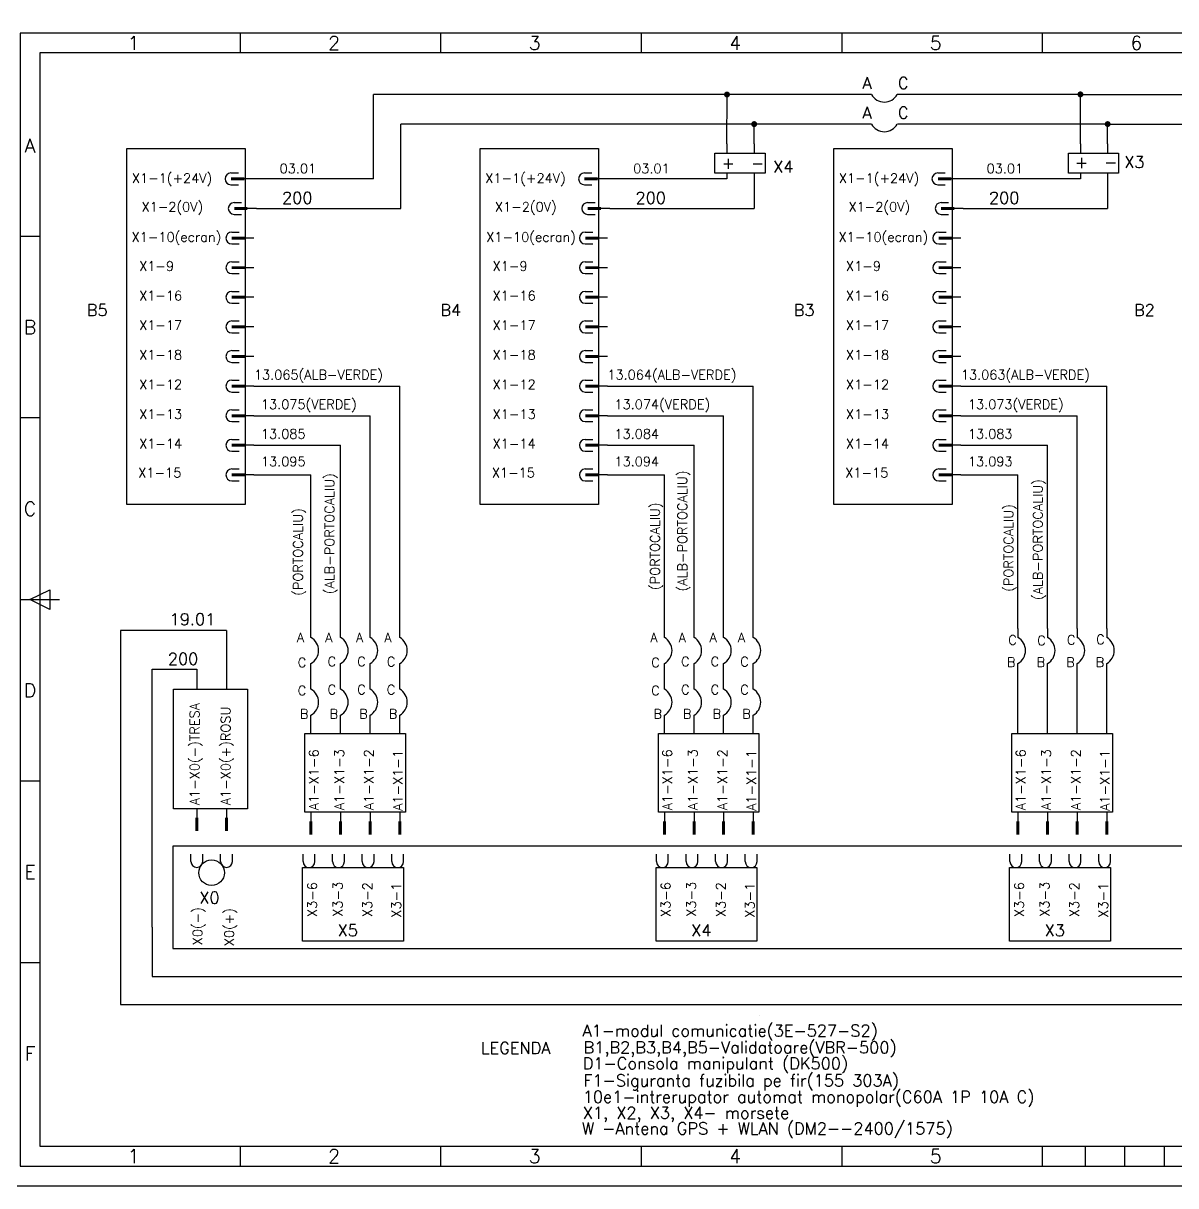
# Model space of a CAD drawing. Header units: millimetres. Extents: x 779 to 5457, y 14 to 905.
# Drawn here: x 4832.9 to 5125, y 187.9 to 482.4 of the extents above; entities that cross this region are included whole.
import ezdxf
from ezdxf.enums import TextEntityAlignment as Align

# ---------------------------------------------------------------- set-up
doc = ezdxf.new("R2010")
doc.units = ezdxf.units.MM
doc.layers.add('SUBTIRI', color=1, linetype='Continuous')
doc.layers.add('TAG', color=2, linetype='Continuous')
doc.styles.add('ISO', font='SIMPLEX.shx')
doc.styles.add('ISOCP', font='SIMPLEX.SHX')

# ---------------------------------------------------------------- blocks, each defined once
blk = doc.blocks.new('3a4')
at = {"color": 70}
for p, q in [((-569.17, 287), (-569.17, 292)), ((-518.34, 287), (-518.34, 292)), ((-467.51, 287), (-467.51, 292)), ((-416.68, 287), (-416.68, 292)), ((-365.85, 287), (-365.85, 292)), ((-620, 240.5), (-625, 240.5)), ((-620, 194.5), (-625, 194.5)), ((-622.5, 148.5), (-617.5, 151)), ((-617.5, 151), (-617.5, 146)), ((-625, 148.5), (-615, 148.5)), ((-617.5, 146), (-622.5, 148.5)), ((-620, 102.5), (-625, 102.5)), ((-620, 56.5), (-625, 56.5)), ((-569.17, 5), (-569.17, 10)), ((-518.34, 5), (-518.34, 10)), ((-467.51, 5), (-467.51, 10)), ((-416.68, 5), (-416.68, 10)), ((-365.85, 5), (-365.85, 10)), ((-365.85, 5), (-365.85, 10)), ((-355, 5), (-355, 10)), ((-345, 5), (-345, 10)), ((-335, 5), (-335, 10))]:
    blk.add_line(p, q, dxfattribs=at)
at = {"color": 240}
for points in [[(0, 0), (0, 297), (-630, 297), (-630, 0)], [(-5, 5), (-5, 292), (-625, 292), (-625, 5)]]:
    blk.add_lwpolyline(points, close=True, dxfattribs=at)
at = {"color": 70}
blk.add_lwpolyline([(-620, 287), (-620, 10), (-10, 10), (-10, 287)], close=True, dxfattribs=at)
at = {"color": 50, "style": 'ISO'}
for s, p in [('1', (-596.25, 289.5)), ('2', (-545.42, 289.5)), ('3', (-494.59, 289.5)), ('4', (-443.76, 289.5)), ('5', (-392.93, 289.5)), ('6', (-342.1, 289.5)), ('A', (-622.5, 263.5)), ('B', (-622.5, 217.5)), ('C', (-622.5, 171.5)), ('D', (-622.5, 125.5)), ('E', (-622.5, 79.5)), ('F', (-622.5, 33.5)), ('1', (-596.25, 7.5)), ('2', (-545.42, 7.5)), ('3', (-494.59, 7.5)), ('4', (-443.76, 7.5)), ('5', (-392.93, 7.5))]:
    blk.add_text(s, height=3.5, dxfattribs=at).set_placement(p, align=Align.MIDDLE)

msp = doc.modelspace()

# ---------------------------------------------------------------- linework, layer by layer
at = {"layer": 'SUBTIRI', "linetype": 'Continuous'}
msp.add_line((5019.61, 231.1), (5019.61, 231.1), dxfattribs=at)
at = {"layer": 'TAG', "linetype": 'Continuous'}
for p, q in [((4921.71, 443.02), (4921.71, 464.39)), ((5047.9, 464.39), (4921.71, 464.39)), ((5011.29, 451.85), (5011.3, 464.36)), ((5100.88, 464.39), (5054.46, 464.39)), ((5100.88, 464.42), (5137.47, 464.41)), ((5100.88, 464.39), (5100.88, 464.42)), ((5100.88, 451.85), (5100.88, 464.36)), ((4928.6, 435.52), (4928.6, 456.89)), ((5047.89, 456.89), (4928.6, 456.89)), ((5018.19, 451.85), (5018.19, 456.89)), ((5107.77, 456.89), (5054.47, 456.89)), ((5107.77, 456.89), (5137.47, 456.89)), ((5107.77, 451.85), (5107.77, 456.89)), ((4921.71, 443.02), (4891.21, 443.02)), ((5011.29, 443.02), (4980.79, 443.02)), ((5011.29, 444.43), (5011.29, 443.02)), ((5018.19, 444.43), (5018.19, 435.52)), ((5100.88, 443.02), (5070.38, 443.02)), ((5100.88, 444.43), (5100.88, 443.02)), ((5107.77, 444.43), (5107.77, 435.52)), ((4892.02, 435.52), (4928.6, 435.52)), ((4981.61, 435.52), (5018.19, 435.52)), ((5071.19, 435.52), (5107.77, 435.52)), ((4891.42, 390.52), (4928.36, 390.52)), ((4928.36, 356.03), (4928.36, 390.52)), ((4981.01, 390.52), (5017.94, 390.52)), ((5017.94, 356.03), (5017.94, 390.52)), ((5070.59, 390.52), (5107.53, 390.52)), ((5107.53, 356.03), (5107.53, 390.52)), ((4891.42, 383.02), (4920.86, 383.02)), ((4920.86, 348.53), (4920.86, 383.02)), ((4981.01, 383.02), (5010.44, 383.02)), ((5010.44, 348.53), (5010.44, 383.02)), ((5070.59, 383.02), (5100.03, 383.02)), ((5100.03, 348.53), (5100.03, 383.02)), ((4891.42, 375.52), (4913.36, 375.52)), ((4913.36, 341.03), (4913.36, 375.52)), ((4981.01, 375.52), (5002.94, 375.52)), ((5002.94, 341.03), (5002.94, 375.52)), ((5070.59, 375.52), (5092.53, 375.52)), ((5092.53, 341.03), (5092.53, 375.52)), ((4891.42, 368.02), (4905.86, 368.02)), ((4905.86, 333.53), (4905.86, 368.02)), ((4981.01, 368.02), (4995.44, 368.02)), ((4995.44, 333.53), (4995.44, 368.02)), ((5070.59, 368.02), (5085.03, 368.02)), ((5085.03, 333.53), (5085.03, 368.02)), ((4928.36, 327.16), (4928.36, 356.03)), ((5017.94, 327.16), (5017.94, 356.03)), ((5107.53, 329.1), (5107.53, 356.03)), ((4920.86, 327.16), (4920.86, 348.53)), ((5010.44, 327.16), (5010.44, 348.53)), ((5100.03, 329.1), (5100.03, 348.53)), ((4913.36, 327.16), (4913.36, 341.03)), ((5002.94, 327.16), (5002.94, 341.03)), ((5092.53, 329.1), (5092.53, 341.03)), ((4905.86, 327.16), (4905.86, 333.53)), ((4995.44, 327.16), (4995.44, 333.53)), ((5085.03, 329.1), (5085.03, 333.53)), ((4857.6, 328.64), (4857.6, 263.26)), ((4884.43, 328.64), (4857.6, 328.64)), ((4884.43, 328.64), (4884.43, 313.71)), ((4905.86, 326.82), (4905.86, 327.16)), ((4913.36, 326.82), (4913.36, 327.16)), ((4920.86, 326.82), (4920.86, 327.16)), ((4928.36, 326.82), (4928.36, 327.16)), ((4995.44, 326.82), (4995.44, 327.16)), ((5002.94, 326.82), (5002.94, 327.16)), ((5010.44, 326.82), (5010.44, 327.16)), ((5017.94, 326.82), (5017.94, 327.16)), ((5085.03, 329.1), (5085.03, 326.82)), ((5092.53, 329.1), (5092.53, 326.82)), ((5100.03, 329.1), (5100.03, 326.82)), ((5107.53, 329.1), (5107.53, 326.82)), ((4865.61, 253.46), (4865.61, 318.78)), ((4865.61, 318.78), (4876.93, 318.78)), ((4876.93, 318.78), (4876.93, 313.71)), ((4905.86, 313.73), (4905.86, 320.24)), ((4905.86, 313.73), (4905.86, 320.24)), ((4913.36, 313.73), (4913.36, 320.24)), ((4913.36, 313.73), (4913.36, 320.24)), ((4920.86, 313.73), (4920.86, 320.24)), ((4920.86, 313.73), (4920.86, 320.24)), ((4928.36, 313.73), (4928.36, 320.24)), ((4928.36, 313.73), (4928.36, 320.24)), ((4995.44, 313.73), (4995.44, 320.24)), ((5002.94, 313.73), (5002.94, 320.24)), ((5010.44, 313.73), (5010.44, 320.24)), ((5017.94, 313.73), (5017.94, 320.24)), ((5085.03, 302.55), (5085.03, 320.24)), ((5092.53, 302.55), (5092.53, 320.24)), ((5100.03, 302.55), (5100.03, 320.24)), ((5107.53, 302.55), (5107.53, 320.24)), ((4905.86, 302.55), (4905.86, 307.15)), ((4913.36, 302.55), (4913.36, 307.15)), ((4920.86, 302.55), (4920.86, 307.15)), ((4928.36, 302.55), (4928.36, 307.15)), ((4995.44, 302.55), (4995.44, 307.15)), ((5002.94, 302.55), (5002.94, 307.15)), ((5010.44, 302.55), (5010.44, 307.15)), ((5017.94, 302.55), (5017.94, 307.15)), ((4905.86, 282.54), (4905.86, 282.61)), ((4913.36, 282.54), (4913.36, 282.61)), ((4920.86, 282.54), (4920.86, 282.61)), ((4928.36, 282.54), (4928.36, 282.58)), ((4995.44, 282.54), (4995.44, 282.61)), ((5002.94, 282.54), (5002.94, 282.61)), ((5010.44, 282.54), (5010.44, 282.61)), ((5017.94, 282.54), (5017.94, 282.58)), ((5085.03, 282.54), (5085.03, 282.61)), ((5092.53, 282.54), (5092.53, 282.61)), ((5100.03, 282.54), (5100.03, 282.61)), ((5107.53, 282.54), (5107.53, 282.58)), ((5317.71, 273.93), (4870.88, 273.93)), ((4870.88, 273.93), (4870.88, 248.05)), ((4857.6, 263.26), (4857.6, 233.86)), ((4865.61, 253.46), (4865.61, 240.96)), ((4870.88, 248.05), (5317.71, 248.05)), ((4865.61, 240.96), (5372.57, 240.96)), ((4857.6, 233.86), (5387.57, 233.86))]:
    msp.add_line(p, q, dxfattribs=at)
at = {"layer": 'TAG', "linetype": 'Continuous', "const_width": 0.75}
for points in [[(5010.92, 464.39, 1), (5011.67, 464.39, 1)], [(5100.5, 464.42, 1), (5101.25, 464.42, 1)], [(5017.81, 456.89, 1), (5018.56, 456.89, 1)], [(5107.4, 456.89, 1), (5108.15, 456.89, 1)]]:
    msp.add_lwpolyline(points, format="xyb", close=True, dxfattribs=at)
at = {"layer": 'TAG', "linetype": 'Continuous'}
for points in [[(4859.17, 450.71), (4889.17, 450.71), (4889.17, 360.52), (4859.17, 360.52)], [(4948.76, 450.71), (4978.76, 450.71), (4978.76, 360.52), (4948.76, 360.52)], [(5038.34, 450.71), (5068.34, 450.71), (5068.34, 360.52), (5038.34, 360.52)], [(5008.24, 449.56), (5020.97, 449.56), (5020.97, 444.43), (5008.24, 444.43)], [(5097.82, 449.56), (5110.55, 449.56), (5110.55, 444.43), (5097.82, 444.43)], [(4871.05, 283.45), (4871.05, 313.71), (4889.78, 313.71), (4889.78, 283.45)], [(4904.34, 302.55), (4929.81, 302.55), (4929.81, 282.54), (4904.34, 282.54)], [(4993.92, 302.55), (5019.39, 302.55), (5019.39, 282.54), (4993.92, 282.54)], [(5083.51, 302.55), (5108.98, 302.55), (5108.98, 282.54), (5083.51, 282.54)], [(4903.74, 268.6), (4929.29, 268.6), (4929.29, 249.87), (4903.74, 249.87)], [(4993.32, 268.6), (5018.87, 268.6), (5018.87, 249.87), (4993.32, 249.87)], [(5082.91, 268.6), (5108.46, 268.6), (5108.46, 249.87), (5082.91, 249.87)]]:
    msp.add_lwpolyline(points, close=True, dxfattribs=at)
at = {"layer": 'TAG', "linetype": 'Continuous', "flags": 128}
for points in [[(5011.29, 451.85), (5011.29, 449.6)], [(5018.19, 451.85), (5018.19, 449.6)], [(5100.88, 451.85), (5100.88, 449.6)], [(5107.77, 451.85), (5107.77, 449.6)], [(4885.58, 444.52), (4887.46, 444.52)], [(4891.21, 443.02), (4888.96, 443.02)], [(4975.17, 444.52), (4977.04, 444.52)], [(4980.79, 443.02), (4978.54, 443.02)], [(5064.75, 444.52), (5066.63, 444.52)], [(5070.38, 443.02), (5068.13, 443.02)], [(4885.58, 441.52), (4887.46, 441.52)], [(4975.17, 441.52), (4977.04, 441.52)], [(5064.75, 441.52), (5066.63, 441.52)], [(4886.4, 437.02), (4888.27, 437.02)], [(4975.98, 437.02), (4977.86, 437.02)], [(5065.57, 437.02), (5067.44, 437.02)], [(4886.4, 434.02), (4888.27, 434.02)], [(4892.02, 435.52), (4889.77, 435.52)], [(4975.98, 434.02), (4977.86, 434.02)], [(4981.61, 435.52), (4979.36, 435.52)], [(5065.57, 434.02), (5067.44, 434.02)], [(5071.19, 435.52), (5068.94, 435.52)], [(4885.8, 429.52), (4887.67, 429.52)], [(4891.42, 428.02), (4889.17, 428.02)], [(4975.38, 429.52), (4977.26, 429.52)], [(4981.01, 428.02), (4978.76, 428.02)], [(5064.97, 429.52), (5066.84, 429.52)], [(5070.59, 428.02), (5068.34, 428.02)], [(4885.8, 426.52), (4887.67, 426.52)], [(4975.38, 426.52), (4977.26, 426.52)], [(5064.97, 426.52), (5066.84, 426.52)], [(4885.8, 422.02), (4887.67, 422.02)], [(4975.38, 422.02), (4977.26, 422.02)], [(5064.97, 422.02), (5066.84, 422.02)], [(4885.8, 419.02), (4887.67, 419.02)], [(4891.42, 420.52), (4889.17, 420.52)], [(4975.38, 419.02), (4977.26, 419.02)], [(4981.01, 420.52), (4978.76, 420.52)], [(5064.97, 419.02), (5066.84, 419.02)], [(5070.59, 420.52), (5068.34, 420.52)], [(4885.8, 414.52), (4887.67, 414.52)], [(4891.42, 413.02), (4889.17, 413.02)], [(4975.38, 414.52), (4977.26, 414.52)], [(4981.01, 413.02), (4978.76, 413.02)], [(5064.97, 414.52), (5066.84, 414.52)], [(5070.59, 413.02), (5068.34, 413.02)], [(4885.8, 411.52), (4887.67, 411.52)], [(4975.38, 411.52), (4977.26, 411.52)], [(5064.97, 411.52), (5066.84, 411.52)], [(4885.8, 407.02), (4887.67, 407.02)], [(4975.38, 407.02), (4977.26, 407.02)], [(5064.97, 407.02), (5066.84, 407.02)], [(4885.8, 404.02), (4887.67, 404.02)], [(4891.42, 405.52), (4889.17, 405.52)], [(4975.38, 404.02), (4977.26, 404.02)], [(4981.01, 405.52), (4978.76, 405.52)], [(5064.97, 404.02), (5066.84, 404.02)], [(5070.59, 405.52), (5068.34, 405.52)], [(4885.8, 399.52), (4887.67, 399.52)], [(4891.42, 398.02), (4889.17, 398.02)], [(4975.38, 399.52), (4977.26, 399.52)], [(4981.01, 398.02), (4978.76, 398.02)], [(5064.97, 399.52), (5066.84, 399.52)], [(5070.59, 398.02), (5068.34, 398.02)], [(4885.8, 396.52), (4887.67, 396.52)], [(4975.38, 396.52), (4977.26, 396.52)], [(5064.97, 396.52), (5066.84, 396.52)], [(4885.8, 392.02), (4887.67, 392.02)], [(4975.38, 392.02), (4977.26, 392.02)], [(5064.97, 392.02), (5066.84, 392.02)], [(4885.8, 389.02), (4887.67, 389.02)], [(4891.42, 390.52), (4889.17, 390.52)], [(4975.38, 389.02), (4977.26, 389.02)], [(4981.01, 390.52), (4978.76, 390.52)], [(5064.97, 389.02), (5066.84, 389.02)], [(5070.59, 390.52), (5068.34, 390.52)], [(4885.8, 384.52), (4887.67, 384.52)], [(4891.42, 383.02), (4889.17, 383.02)], [(4975.38, 384.52), (4977.26, 384.52)], [(4981.01, 383.02), (4978.76, 383.02)], [(5064.97, 384.52), (5066.84, 384.52)], [(5070.59, 383.02), (5068.34, 383.02)], [(4885.8, 381.52), (4887.67, 381.52)], [(4975.38, 381.52), (4977.26, 381.52)], [(5064.97, 381.52), (5066.84, 381.52)], [(4885.8, 377.02), (4887.67, 377.02)], [(4975.38, 377.02), (4977.26, 377.02)], [(5064.97, 377.02), (5066.84, 377.02)], [(4885.8, 374.02), (4887.67, 374.02)], [(4891.42, 375.52), (4889.17, 375.52)], [(4975.38, 374.02), (4977.26, 374.02)], [(4981.01, 375.52), (4978.76, 375.52)], [(5064.97, 374.02), (5066.84, 374.02)], [(5070.59, 375.52), (5068.34, 375.52)], [(4885.8, 369.52), (4887.67, 369.52)], [(4975.38, 369.52), (4977.26, 369.52)], [(5064.97, 369.52), (5066.84, 369.52)], [(4885.8, 366.52), (4887.67, 366.52)], [(4891.42, 368.02), (4889.17, 368.02)], [(4975.38, 366.52), (4977.26, 366.52)], [(4981.01, 368.02), (4978.76, 368.02)], [(5064.97, 366.52), (5066.84, 366.52)], [(5070.59, 368.02), (5068.34, 368.02)], [(4876.93, 283.45), (4876.93, 281.2)], [(4884.43, 283.45), (4884.43, 281.2)], [(4905.86, 282.54), (4905.86, 280.29)], [(4913.36, 282.54), (4913.36, 280.29)], [(4920.86, 282.54), (4920.86, 280.29)], [(4928.36, 282.54), (4928.36, 280.29)], [(4995.44, 282.54), (4995.44, 280.29)], [(5002.94, 282.54), (5002.94, 280.29)], [(5010.44, 282.54), (5010.44, 280.29)], [(5017.94, 282.54), (5017.94, 280.29)], [(5085.03, 282.54), (5085.03, 280.29)], [(5092.53, 282.54), (5092.53, 280.29)], [(5100.03, 282.54), (5100.03, 280.29)], [(5107.53, 282.54), (5107.53, 280.29)], [(4875.43, 270.1), (4875.43, 271.97)], [(4878.43, 270.1), (4878.43, 271.97)], [(4882.96, 270.1), (4882.96, 271.97)], [(4885.96, 270.1), (4885.96, 271.97)], [(4903.84, 270.07), (4903.84, 271.95)], [(4906.84, 270.07), (4906.84, 271.95)], [(4911.34, 270.07), (4911.34, 271.95)], [(4914.34, 270.07), (4914.34, 271.95)], [(4918.84, 270.07), (4918.84, 271.95)], [(4921.84, 270.07), (4921.84, 271.95)], [(4926.34, 270.07), (4926.34, 271.95)], [(4929.34, 270.07), (4929.34, 271.95)], [(4993.42, 270.07), (4993.42, 271.95)], [(4996.42, 270.07), (4996.42, 271.95)], [(5000.92, 270.07), (5000.92, 271.95)], [(5003.92, 270.07), (5003.92, 271.95)], [(5008.42, 270.07), (5008.42, 271.95)], [(5011.42, 270.07), (5011.42, 271.95)], [(5015.92, 270.07), (5015.92, 271.95)], [(5018.92, 270.07), (5018.92, 271.95)], [(5083.01, 270.07), (5083.01, 271.95)], [(5086.01, 270.07), (5086.01, 271.95)], [(5090.51, 270.07), (5090.51, 271.95)], [(5093.51, 270.07), (5093.51, 271.95)], [(5098.01, 270.07), (5098.01, 271.95)], [(5101.01, 270.07), (5101.01, 271.95)], [(5105.51, 270.07), (5105.51, 271.95)], [(5108.51, 270.07), (5108.51, 271.95)]]:
    msp.add_lwpolyline(points, dxfattribs=at)
at = {"layer": 'TAG', "linetype": 'Continuous', "const_width": 0.75, "flags": 128}
for points in [[(4888.96, 443.02), (4885.58, 443.02)], [(4978.54, 443.02), (4975.17, 443.02)], [(5068.13, 443.02), (5064.75, 443.02)], [(4889.77, 435.52), (4886.4, 435.52)], [(4979.36, 435.52), (4975.98, 435.52)], [(5068.94, 435.52), (5065.57, 435.52)], [(4889.17, 428.02), (4885.8, 428.02)], [(4978.76, 428.02), (4975.38, 428.02)], [(5068.34, 428.02), (5064.97, 428.02)], [(4889.17, 420.52), (4885.8, 420.52)], [(4978.76, 420.52), (4975.38, 420.52)], [(5068.34, 420.52), (5064.97, 420.52)], [(4889.17, 413.02), (4885.8, 413.02)], [(4978.76, 413.02), (4975.38, 413.02)], [(5068.34, 413.02), (5064.97, 413.02)], [(4889.17, 405.52), (4885.8, 405.52)], [(4978.76, 405.52), (4975.38, 405.52)], [(5068.34, 405.52), (5064.97, 405.52)], [(4889.17, 398.02), (4885.8, 398.02)], [(4978.76, 398.02), (4975.38, 398.02)], [(5068.34, 398.02), (5064.97, 398.02)], [(4889.17, 390.52), (4885.8, 390.52)], [(4978.76, 390.52), (4975.38, 390.52)], [(5068.34, 390.52), (5064.97, 390.52)], [(4889.17, 383.02), (4885.8, 383.02)], [(4978.76, 383.02), (4975.38, 383.02)], [(5068.34, 383.02), (5064.97, 383.02)], [(4889.17, 375.52), (4885.8, 375.52)], [(4978.76, 375.52), (4975.38, 375.52)], [(5068.34, 375.52), (5064.97, 375.52)], [(4889.17, 368.02), (4885.8, 368.02)], [(4978.76, 368.02), (4975.38, 368.02)], [(5068.34, 368.02), (5064.97, 368.02)], [(4876.93, 281.2), (4876.93, 277.82)], [(4884.43, 281.2), (4884.43, 277.82)], [(4905.86, 280.29), (4905.86, 276.91)], [(4913.36, 280.29), (4913.36, 276.91)], [(4920.86, 280.29), (4920.86, 276.91)], [(4928.36, 280.29), (4928.36, 276.91)], [(4995.44, 280.29), (4995.44, 276.91)], [(5002.94, 280.29), (5002.94, 276.91)], [(5010.44, 280.29), (5010.44, 276.91)], [(5017.94, 280.29), (5017.94, 276.91)], [(5085.03, 280.29), (5085.03, 276.91)], [(5092.53, 280.29), (5092.53, 276.91)], [(5100.03, 280.29), (5100.03, 276.91)], [(5107.53, 280.29), (5107.53, 276.91)]]:
    msp.add_lwpolyline(points, dxfattribs=at)
at = {"layer": 'TAG', "linetype": 'Continuous'}
msp.add_circle((4880.67, 267.25), 3.25, dxfattribs=at)
for centre, radius, start, end in [((5051.18, 466.25), 3.77, 209.3408, 330.6234), ((5051.18, 458.74), 3.77, 209.3408, 330.6234), ((4885.58, 443.02), 1.5, 90, 270), ((4975.17, 443.02), 1.5, 90, 270), ((5064.75, 443.02), 1.5, 90, 270), ((4886.4, 435.52), 1.5, 90, 270), ((4975.98, 435.52), 1.5, 90, 270), ((5065.57, 435.52), 1.5, 90, 270), ((4885.8, 428.02), 1.5, 90, 270), ((4975.38, 428.02), 1.5, 90, 270), ((5064.97, 428.02), 1.5, 90, 270), ((4885.8, 420.52), 1.5, 90, 270), ((4975.38, 420.52), 1.5, 90, 270), ((5064.97, 420.52), 1.5, 90, 270), ((4885.8, 413.02), 1.5, 90, 270), ((4975.38, 413.02), 1.5, 90, 270), ((5064.97, 413.02), 1.5, 90, 270), ((4885.8, 405.52), 1.5, 90, 270), ((4975.38, 405.52), 1.5, 90, 270), ((5064.97, 405.52), 1.5, 90, 270), ((4885.8, 398.02), 1.5, 90, 270), ((4975.38, 398.02), 1.5, 90, 270), ((5064.97, 398.02), 1.5, 90, 270), ((4885.8, 390.52), 1.5, 90, 270), ((4975.38, 390.52), 1.5, 90, 270), ((5064.97, 390.52), 1.5, 90, 270), ((4885.8, 383.02), 1.5, 90, 270), ((4975.38, 383.02), 1.5, 90, 270), ((5064.97, 383.02), 1.5, 90, 270), ((4885.8, 375.52), 1.5, 90, 270), ((4975.38, 375.52), 1.5, 90, 270), ((5064.97, 375.52), 1.5, 90, 270), ((4885.8, 368.02), 1.5, 90, 270), ((4975.38, 368.02), 1.5, 90, 270), ((5064.97, 368.02), 1.5, 90, 270), ((4904.01, 323.53), 3.77, 299.3408, 60.6234), ((4911.51, 323.53), 3.77, 299.3408, 60.6234), ((4919.01, 323.53), 3.77, 299.3408, 60.6234), ((4926.51, 323.53), 3.77, 299.3408, 60.6234), ((4993.59, 323.53), 3.77, 299.3408, 60.6234), ((5001.09, 323.53), 3.77, 299.3408, 60.6234), ((5008.59, 323.53), 3.77, 299.3408, 60.6234), ((5016.09, 323.53), 3.77, 299.3408, 60.6234), ((5083.18, 323.53), 3.77, 299.3408, 60.6234), ((5090.68, 323.53), 3.77, 299.3408, 60.6234), ((5098.18, 323.53), 3.77, 299.3408, 60.6234), ((5105.68, 323.53), 3.77, 299.3408, 60.6234), ((4904.01, 310.44), 3.77, 299.3408, 60.6234), ((4911.51, 310.44), 3.77, 299.3408, 60.6234), ((4919.01, 310.44), 3.77, 299.3408, 60.6234), ((4926.51, 310.44), 3.77, 299.3408, 60.6234), ((4993.59, 310.44), 3.77, 299.3408, 60.6234), ((5001.09, 310.44), 3.77, 299.3408, 60.6234), ((5008.59, 310.44), 3.77, 299.3408, 60.6234), ((5016.09, 310.44), 3.77, 299.3408, 60.6234), ((4876.93, 270.1), 1.5, 180, 0), ((4884.46, 270.1), 1.5, 180, 0), ((4905.34, 270.07), 1.5, 180, 0), ((4912.84, 270.07), 1.5, 180, 0), ((4920.34, 270.07), 1.5, 180, 0), ((4927.84, 270.07), 1.5, 180, 0), ((4994.92, 270.07), 1.5, 180, 0), ((5002.42, 270.07), 1.5, 180, 0), ((5009.92, 270.07), 1.5, 180, 0), ((5017.42, 270.07), 1.5, 180, 0), ((5084.51, 270.07), 1.5, 180, 0), ((5092.01, 270.07), 1.5, 180, 0), ((5099.51, 270.07), 1.5, 180, 0), ((5107.01, 270.07), 1.5, 180, 0)]:
    msp.add_arc(centre, radius, start, end, dxfattribs=at)

# ---------------------------------------------------------------- block references
at = {"color": 1}
msp.add_blockref('3a4', (5457.14, 187.94), dxfattribs=at)

# ---------------------------------------------------------------- texts
at = {"layer": 'TAG', "linetype": 'Continuous', "style": 'ISOCP'}
for s, height, p in [('A', 3, (5045.63, 465.8)), ('C', 3, (5054.62, 465.8)), ('A', 3, (5045.63, 458.28)), ('C', 3, (5054.62, 458.28)), ('X3', 3, (5111.95, 445.78)), ('X1-1(+24V)', 2.4, (4860.47, 441.97)), ('X1-1(+24V)', 2.4, (4950.06, 441.97)), ('X4', 3, (5022.97, 444.62)), ('X1-1(+24V)', 2.4, (5039.64, 441.97)), ('X1-2(0V)', 2.4, (4862.91, 434.73)), ('X1-2(0V)', 2.4, (4952.5, 434.73)), ('X1-2(0V)', 2.4, (5042.08, 434.73)), ('X1-10(ecran)', 2.4, (4860.41, 427.08)), ('X1-10(ecran)', 2.4, (4950.28, 427.08)), ('X1-10(ecran)', 2.4, (5039.58, 427.08)), ('X1-9', 2.4, (4862.31, 419.73)), ('X1-9', 2.4, (4951.9, 419.73)), ('X1-9', 2.4, (5041.48, 419.73)), ('X1-16', 2.4, (4862.31, 412.23)), ('X1-16', 2.4, (4951.9, 412.23)), ('X1-16', 2.4, (5041.48, 412.23)), ('B5', 3, (4849.06, 408.29)), ('B4', 3, (4938.64, 408.29)), ('B3', 3, (5028.22, 408.29)), ('B2', 3, (5114.45, 408.29)), ('X1-17', 2.4, (4862.31, 404.73)), ('X1-17', 2.4, (4951.9, 404.73)), ('X1-17', 2.4, (5041.48, 404.73)), ('X1-18', 2.4, (4862.31, 397.23)), ('X1-18', 2.4, (4951.9, 397.23)), ('X1-18', 2.4, (5041.48, 397.23)), ('X1-12', 2.4, (4862.31, 389.73)), ('X1-12', 2.4, (4951.9, 389.73)), ('X1-12', 2.4, (5041.48, 389.73)), ('X1-13', 2.4, (4862.31, 382.23)), ('X1-13', 2.4, (4951.9, 382.23)), ('X1-13', 2.4, (5041.48, 382.23)), ('X1-14', 2.4, (4862.31, 374.73)), ('X1-14', 2.4, (4951.9, 374.73)), ('X1-14', 2.4, (5041.48, 374.73)), (' X1-15', 2.4, (4860.48, 367.38)), (' X1-15', 2.4, (4950.06, 367.38)), (' X1-15', 2.4, (5039.65, 367.38)), ('A', 2.4, (4902.26, 325.65)), ('A', 2.4, (4909.45, 325.62)), ('A', 2.4, (4917.26, 325.65)), ('A', 2.4, (4924.45, 325.62)), ('A', 2.4, (4991.85, 325.65)), ('A', 2.4, (4999.03, 325.62)), ('A', 2.4, (5006.85, 325.65)), ('A', 2.4, (5014.03, 325.62)), ('C', 2.4, (5082.59, 324.99)), ('C', 2.4, (5089.9, 324.87)), ('C', 2.4, (5097.45, 325.02)), ('C', 2.4, (5104.85, 325.15)), ('C', 2.4, (4902.51, 319.3)), ('C', 2.4, (4910.08, 319.53)), ('C', 2.4, (4917.58, 319.53)), ('C', 2.4, (4925.08, 319.51)), ('C', 2.4, (4992.09, 319.3)), ('C', 2.4, (4999.66, 319.53)), ('C', 2.4, (5007.16, 319.53)), ('C', 2.4, (5014.66, 319.51)), ('B', 2.4, (5082.24, 319.38)), ('B', 2.4, (5089.74, 319.38)), ('B', 2.4, (5097.24, 319.38)), ('B', 2.4, (5104.74, 319.38)), ('C', 2.4, (4902.51, 312.19)), ('C', 2.4, (4910.07, 312.43)), ('C', 2.4, (4917.57, 312.43)), ('C', 2.4, (4925.07, 312.41)), ('C', 2.4, (4992.09, 312.19)), ('C', 2.4, (4999.66, 312.43)), ('C', 2.4, (5007.16, 312.43)), ('C', 2.4, (5014.66, 312.41)), ('B', 2.4, (4903.07, 306.28)), ('B', 2.4, (4910.57, 306.28)), ('B', 2.4, (4918.07, 306.28)), ('B', 2.4, (4925.57, 306.28)), ('B', 2.4, (4992.65, 306.28)), ('B', 2.4, (5000.15, 306.28)), ('B', 2.4, (5007.65, 306.28)), ('B', 2.4, (5015.15, 306.28)), ('X0', 3, (4877.56, 259.42)), ('X5', 3, (4912.62, 251.15)), ('X4', 3, (5002.2, 251.15)), ('X3', 3, (5091.79, 251.15)), ('A1-modul comunicatie(3E-527-S2)', 3, (4974.67, 225.73)), ('LEGENDA', 3, (4948.93, 221.34)), ('B1,B2,B3,B4,B5-Validatoare(VBR-500)', 3, (4974.94, 221.49)), ('D1-Consola manipulant (DK500)', 3, (4974.74, 217.44)), ('F1-Siguranta fuzibila pe fir(155 303A)', 3, (4974.89, 213.11)), ('10e1-intrerupator automat monopolar(C60A 1P 10A C)', 3, (4974.74, 208.96)), ('X1, X2, X3, X4- morsete', 3, (4974.74, 204.92)), ('W -Antena GPS + WLAN (DM2--2400/1575)', 3, (4974.53, 200.96))]:
    msp.add_text(s, height=height, dxfattribs=at).set_placement(p)
for s, p in [('A1-X0(-)TRESA', (4877.57, 284.32)), ('A1-X0(+)ROSU', (4885.45, 284.32)), ('A1-X1-6', (4907.77, 283.06)), ('A1-X1-3', (4914.24, 283.09)), ('A1-X1-2', (4921.74, 283.09)), ('A1-X1-6', (4997.36, 283.06)), ('A1-X1-3', (5003.82, 283.09)), ('A1-X1-2', (5011.32, 283.09)), ('A1-X1-6', (5086.94, 283.06)), ('A1-X1-3', (5093.41, 283.09)), ('A1-X1-2', (5100.91, 283.09)), (' A1-X1-1', (4929.09, 281.26)), (' A1-X1-1', (5018.67, 281.26)), (' A1-X1-1', (5108.26, 281.26)), ('X3-6', (4907.37, 256.03)), ('X3-3', (4913.84, 256.07)), ('X3-2', (4921.34, 255.99)), (' X3-1', (4928.69, 254.23)), ('X3-6', (4996.96, 256.03)), ('X3-3', (5003.42, 256.07)), ('X3-2', (5010.92, 255.99)), (' X3-1', (5018.27, 254.23)), ('X3-6', (5086.54, 256.03)), ('X3-3', (5093.01, 256.07)), ('X3-2', (5100.51, 255.99)), (' X3-1', (5107.86, 254.23)), ('X0(-)', (4878.3, 248.86)), ('X0(+)', (4886.32, 248.62))]:
    msp.add_text(s, height=2.4, rotation=90, dxfattribs=at).set_placement(p)
for tag, p, height in [('+', (5009.96, 445.53), 3), ('+', (5099.48, 445.75), 3), ('03.01', (4897.92, 444.44), 2.4), ('03.01', (4987.51, 444.44), 2.4), ('-', (5017.41, 445.57), 3), ('03.01', (5077.09, 444.44), 2.4), ('-', (5106.92, 445.78), 3), ('200', (4898.53, 436.68), 3), ('200', (4988.11, 436.68), 3), ('200', (5077.69, 436.68), 3), ('13.065(ALB-VERDE)', (4891.4, 392.2), 2.4), ('13.064(ALB-VERDE)', (4980.98, 392.2), 2.4), ('13.063(ALB-VERDE)', (5070.57, 392.2), 2.4), ('13.075(VERDE)', (4893.18, 384.7), 2.4), ('13.074(VERDE)', (4982.77, 384.7), 2.4), ('13.073(VERDE)', (5072.35, 384.7), 2.4), ('13.085', (4893.18, 377.2), 2.4), ('13.084', (4982.77, 377.2), 2.4), ('13.083', (5072.35, 377.2), 2.4), ('13.095', (4893.18, 370.22), 2.4), ('13.094', (4982.77, 370.22), 2.4), ('13.093', (5072.35, 370.22), 2.4), ('19.01', (4870.03, 329.95), 3), ('200', (4869.58, 319.92), 3)]:
    msp.add_attdef(tag, p, '1', height=height, dxfattribs=at)
for tag, p in [('(ALB-PORTOCALIU)', (5001.18, 338.49)), ('(ALB-PORTOCALIU)', (4911.76, 337.79)), ('(ALB-PORTOCALIU)', (5091.28, 336.31)), ('(PORTOCALIU)', (4994.26, 338.84)), ('(PORTOCALIU)', (5083.85, 338.4)), ('(PORTOCALIU)', (4903.78, 337.39))]:
    msp.add_attdef(tag, p, '1', height=2.4, rotation=90, dxfattribs=at)

doc.saveas('drawing.dxf')
